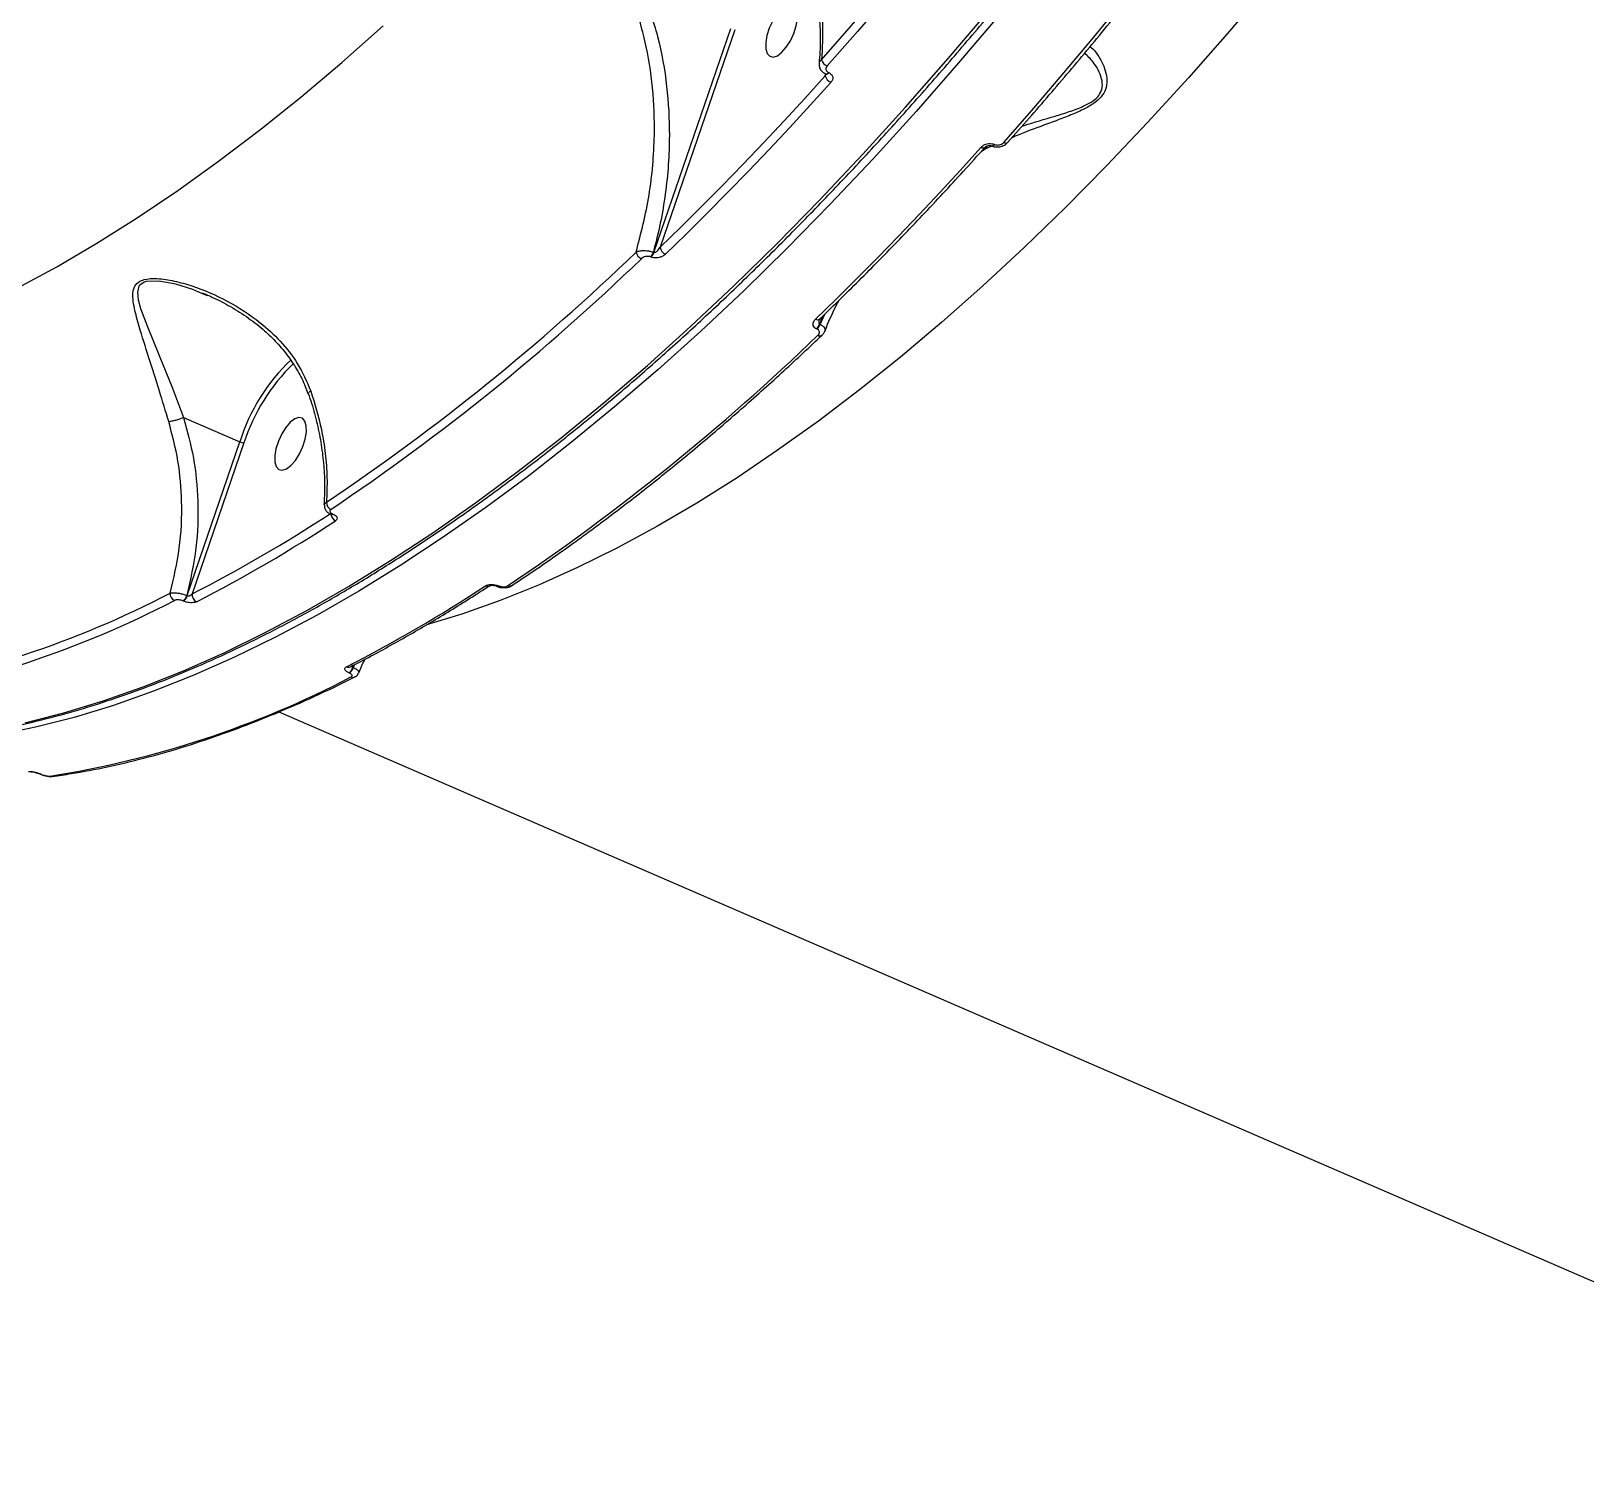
# Model space of a CAD drawing. Header units: millimetres. Extents: x -6523 to 7556, y -5559 to 6101.
# Drawn here: x 2174.4 to 2422.2, y -2533.6 to -2304.3 of the extents above; entities that cross this region are included whole.
import ezdxf

# ---------------------------------------------------------------- set-up
doc = ezdxf.new("R2010")
doc.units = ezdxf.units.MM
for name, color, linetype in [('DIKOM_ОБЪЕКТ', 7, 'Continuous'), ('DIKOM_РАЗМЕР_ЗОНА', 7, 'Continuous'), ('DIKOM_РАЗМЕР_ОБЪЕКТА', 7, 'Continuous')]:
    doc.layers.add(name, color=color, linetype=linetype)
doc.styles.add('style1', font='arial.ttf', dxfattribs={"width": 0.8})
doc.dimstyles.new('1-50', dxfattribs={"dimtxt": 300, "dimasz": 200, "dimexe": 100, "dimexo": 0, "dimgap": 100, "dimtad": 1, "dimtxsty": 'style1', "dimcen": 200, "dimclrd": 7, "dimclre": 7, "dimclrt": 7, "dimadec": 1, "dimazin": 2, "dimtfac": 1, "dimtmove": 0, "dimatfit": 2, "dimfxl": 0, "dimlwd": 25, "dimlwe": 18, "dimarcsym": 0})

# ---------------------------------------------------------------- blocks, each defined once
blk = doc.blocks.new('*D10')
at = {"layer": 'Defpoints', "color": 0, "transparency": 16777216}
for p in [(-1823.23, 4314.24), (3842.01, -3170.82), (6537.88, -3170.82)]:
    blk.add_point(p, dxfattribs=at)
at = {"layer": 'DIKOM_РАЗМЕР_ОБЪЕКТА', "color": 7, "lineweight": 18, "transparency": 16777216}
for p, q in [((-1823.23, 4314.24), (6637.88, 4314.24)), ((3842.01, -3170.82), (6637.88, -3170.82))]:
    blk.add_line(p, q, dxfattribs=at)
at = {"layer": 'DIKOM_РАЗМЕР_ОБЪЕКТА', "color": 7, "lineweight": 25, "transparency": 16777216}
blk.add_line((6537.88, 3914.24), (6537.88, -2770.82), dxfattribs=at)
at = {"layer": 'DIKOM_РАЗМЕР_ОБЪЕКТА', "color": 7, "transparency": 16777216}
for points in [[(6471.22, 3914.24), (6604.55, 3914.24), (6537.88, 4314.24)], [(6471.22, -2770.82), (6604.55, -2770.82), (6537.88, -3170.82)]]:
    blk.add_solid(points, dxfattribs=at)
at = {"layer": 'DIKOM_РАЗМЕР_ОБЪЕКТА', "color": 7, "transparency": 16777216, "insert": (6304.71, 207.11), "char_height": 300, "attachment_point": 5, "rotation": 90, "style": 'style1'}
blk.add_mtext('7500', dxfattribs=at)
blk = doc.blocks.new('*D11')
at = {"layer": 'Defpoints', "color": 0, "transparency": 16777216}
for p in [(-5022.71, -299.32), (4115.33, -1753.09), (4115.33, -4391.39)]:
    blk.add_point(p, dxfattribs=at)
at = {"layer": 'DIKOM_РАЗМЕР_ОБЪЕКТА', "color": 7, "lineweight": 18, "transparency": 16777216}
for p, q in [((-5022.71, -299.32), (-5022.71, -4491.39)), ((4115.33, -1753.09), (4115.33, -4491.39))]:
    blk.add_line(p, q, dxfattribs=at)
at = {"layer": 'DIKOM_РАЗМЕР_ОБЪЕКТА', "color": 7, "lineweight": 25, "transparency": 16777216}
blk.add_line((-4622.71, -4391.39), (3715.33, -4391.39), dxfattribs=at)
at = {"layer": 'DIKOM_РАЗМЕР_ОБЪЕКТА', "color": 7, "transparency": 16777216}
for points in [[(-4622.71, -4324.73), (-4622.71, -4458.06), (-5022.71, -4391.39)], [(3715.33, -4324.73), (3715.33, -4458.06), (4115.33, -4391.39)]]:
    blk.add_solid(points, dxfattribs=at)
at = {"layer": 'DIKOM_РАЗМЕР_ОБЪЕКТА', "color": 7, "transparency": 16777216, "insert": (-175.12, -4158.22), "char_height": 300, "attachment_point": 5, "style": 'style1'}
blk.add_mtext('9150', dxfattribs=at)
blk = doc.blocks.new('*D12')
at = {"layer": 'Defpoints', "color": 0, "transparency": 16777216}
for p in [(-6522.71, -395.62), (6102.86, -1877.31), (6102.86, -5458.89)]:
    blk.add_point(p, dxfattribs=at)
at = {"layer": 'DIKOM_РАЗМЕР_ЗОНА', "color": 7, "lineweight": 18, "transparency": 16777216}
for p, q in [((-6522.71, -395.62), (-6522.71, -5558.89)), ((6102.86, -1877.31), (6102.86, -5558.89))]:
    blk.add_line(p, q, dxfattribs=at)
at = {"layer": 'DIKOM_РАЗМЕР_ЗОНА', "color": 7, "lineweight": 25, "transparency": 16777216}
blk.add_line((-6122.71, -5458.89), (5702.86, -5458.89), dxfattribs=at)
at = {"layer": 'DIKOM_РАЗМЕР_ЗОНА', "color": 7, "transparency": 16777216}
for points in [[(-6122.71, -5392.23), (-6122.71, -5525.56), (-6522.71, -5458.89)], [(5702.86, -5392.23), (5702.86, -5525.56), (6102.86, -5458.89)]]:
    blk.add_solid(points, dxfattribs=at)
at = {"layer": 'DIKOM_РАЗМЕР_ЗОНА', "color": 7, "transparency": 16777216, "insert": (78.38, -5225.72), "char_height": 300, "attachment_point": 5, "style": 'style1'}
blk.add_mtext('12600', dxfattribs=at)
blk = doc.blocks.new('*D13')
at = {"layer": 'Defpoints', "color": 0, "transparency": 16777216}
for p in [(-2358.18, 6101.03), (4341.71, -4605.15), (7455.88, -4605.15)]:
    blk.add_point(p, dxfattribs=at)
at = {"layer": 'DIKOM_РАЗМЕР_ЗОНА', "color": 7, "lineweight": 18, "transparency": 16777216}
for p, q in [((-2358.18, 6101.03), (7555.88, 6101.03)), ((4341.71, -4605.15), (7555.88, -4605.15))]:
    blk.add_line(p, q, dxfattribs=at)
at = {"layer": 'DIKOM_РАЗМЕР_ЗОНА', "color": 7, "lineweight": 25, "transparency": 16777216}
blk.add_line((7455.88, 5701.03), (7455.88, -4205.15), dxfattribs=at)
at = {"layer": 'DIKOM_РАЗМЕР_ЗОНА', "color": 7, "transparency": 16777216}
for points in [[(7389.22, 5701.03), (7522.55, 5701.03), (7455.88, 6101.03)], [(7389.22, -4205.15), (7522.55, -4205.15), (7455.88, -4605.15)]]:
    blk.add_solid(points, dxfattribs=at)
at = {"layer": 'DIKOM_РАЗМЕР_ЗОНА', "color": 7, "transparency": 16777216, "insert": (7222.71, 375.61), "char_height": 300, "attachment_point": 5, "rotation": 90, "style": 'style1'}
blk.add_mtext('10700', dxfattribs=at)

msp = doc.modelspace()

# ---------------------------------------------------------------- linework, layer by layer
at = {"layer": 'DIKOM_ОБЪЕКТ', "color": 7, "linetype": 'Continuous', "lineweight": 15}
for p, q in [((2273.682, -2339.555), (2285.959, -2303.887)), ((2286.604, -2304.071), (2274.678, -2338.719)), ((2301.011, -2311.391), (2301.057, -2311.081)), ((2301.073, -2311.113), (2301.1, -2311.125)), ((2301.55, -2310.888), (2301.577, -2310.9)), ((2326.648, -2323.041), (2325.914, -2323.444)), ((2327.524, -2322.641), (2326.648, -2323.041)), ((2327.51, -2322.562), (2327.537, -2322.574)), ((2327.987, -2322.337), (2328.014, -2322.349)), ((2273.23, -2340.307), (2273.145, -2340.27)), ((2273.597, -2339.518), (2273.682, -2339.555)), ((2202.519, -2346.496), (2201.594, -2346.082)), ((2300.501, -2349.802), (2300.092, -2350.993)), ((2300.092, -2350.993), (2300.177, -2351.03)), ((2300.177, -2351.03), (2300.941, -2349.375)), ((2299.725, -2351.781), (2299.64, -2351.744)), ((2198.674, -2365.856), (2207.66, -2369.748)), ((2199.276, -2394.25), (2207.66, -2369.748)), ((2208.305, -2369.93), (2200.073, -2393.989)), ((2222.167, -2381.29), (2222.212, -2381.31)), ((2222.455, -2381.233), (2222.501, -2381.252)), ((2248.622, -2392.747), (2248.667, -2392.767)), ((2248.911, -2392.69), (2248.956, -2392.71)), ((2198.645, -2395.136), (2198.579, -2395.107)), ((2199.21, -2394.221), (2199.276, -2394.25)), ((2225.808, -2405.331), (2225.686, -2405.687)), ((2225.686, -2405.687), (2225.752, -2405.716)), ((2225.752, -2405.716), (2226.001, -2405.23)), ((2225.121, -2406.602), (2225.055, -2406.573)), ((2213.849, -2412.794), (2482.741, -2529.246)), ((2175.84, -2422.706), (2175.906, -2422.734)), ((2175.955, -2422.72), (2176.021, -2422.748))]:
    msp.add_line(p, q, dxfattribs=at)
at = {"layer": 'DIKOM_ОБЪЕКТ', "color": 7, "linetype": 'Continuous', "lineweight": 15, "flags": 128}
for points in [[(2300.421, -2308.831), (2305.221, -2303.365), (2310.005, -2297.778), (2314.771, -2292.075), (2319.516, -2286.256), (2324.239, -2280.325), (2328.937, -2274.284), (2333.609, -2268.136), (2338.252, -2261.882)], [(2339.234, -2262.775), (2334.581, -2269.043), (2329.898, -2275.205), (2325.19, -2281.259), (2320.456, -2287.203), (2315.701, -2293.035), (2310.925, -2298.751), (2306.131, -2304.349), (2301.32, -2309.828)], [(2329.479, -2322.023), (2334.29, -2316.545), (2339.084, -2310.946), (2343.86, -2305.23), (2348.616, -2299.398), (2353.349, -2293.454), (2358.058, -2287.4), (2362.74, -2281.238), (2367.394, -2274.97)], [(2371.927, -2296.666), (2365.459, -2304.305), (2358.958, -2311.704), (2352.429, -2318.856), (2345.878, -2325.755), (2339.311, -2332.393), (2332.735, -2338.766), (2326.155, -2344.867), (2319.579, -2350.69), (2313.011, -2356.23), (2306.458, -2361.482), (2299.926, -2366.44), (2293.421, -2371.101), (2286.95, -2375.46), (2280.518, -2379.513), (2274.13, -2383.256), (2267.795, -2386.685), (2261.516, -2389.798), (2255.3, -2392.592), (2249.153, -2395.063), (2243.08, -2397.21), (2237.424, -2398.937)], [(2329.051, -2301.366), (2322.285, -2309.359), (2315.485, -2317.113), (2308.657, -2324.622), (2301.807, -2331.879), (2294.94, -2338.878), (2288.063, -2345.615), (2281.18, -2352.082), (2274.298, -2358.274), (2267.423, -2364.187), (2260.56, -2369.815), (2253.715, -2375.153), (2246.895, -2380.198), (2240.104, -2384.944), (2233.348, -2389.388), (2226.633, -2393.526), (2219.965, -2397.354), (2213.349, -2400.87), (2206.792, -2404.07), (2200.297, -2406.951), (2193.872, -2409.512), (2187.521, -2411.75), (2181.249, -2413.663), (2175.063, -2415.25), (2168.967, -2416.509)], [(2173.412, -2414.535), (2179.599, -2412.948), (2185.87, -2411.035), (2192.221, -2408.797), (2198.647, -2406.236), (2205.141, -2403.355), (2211.699, -2400.155), (2218.315, -2396.639), (2224.982, -2392.811), (2231.697, -2388.673), (2238.453, -2384.229), (2245.244, -2379.483), (2252.065, -2374.439), (2258.91, -2369.1), (2265.772, -2363.472), (2272.648, -2357.56), (2279.529, -2351.367), (2286.412, -2344.9), (2293.29, -2338.164), (2300.156, -2331.164), (2307.007, -2323.906), (2313.835, -2316.398), (2320.634, -2308.644), (2327.4, -2300.652)], [(2291.713, -2304.984), (2291.522, -2306.117), (2291.535, -2307.097), (2291.751, -2307.843), (2292.153, -2308.295), (2292.709, -2308.417), (2293.372, -2308.199), (2294.089, -2307.659), (2294.803, -2306.839), (2295.456, -2305.807), (2295.993, -2304.647), (2296.374, -2303.452), (2296.564, -2302.318), (2296.551, -2301.339), (2296.335, -2300.593), (2295.933, -2300.141), (2295.378, -2300.019), (2294.715, -2300.237), (2293.997, -2300.777), (2293.283, -2301.597), (2292.631, -2302.628), (2292.093, -2303.789), (2291.713, -2304.984)], [(2172.142, -2345.26), (2178.478, -2341.831), (2184.865, -2338.088), (2191.297, -2334.035), (2197.769, -2329.676), (2204.273, -2325.015), (2210.805, -2320.057), (2217.358, -2314.805), (2223.926, -2309.265), (2230.503, -2303.442)], [(2274.678, -2338.719), (2277.98, -2335.514), (2281.281, -2332.247), (2284.579, -2328.919), (2287.875, -2325.532), (2291.166, -2322.084), (2294.453, -2318.578), (2297.735, -2315.013), (2301.011, -2311.391)], [(2301.914, -2312.443), (2298.63, -2316.074), (2295.34, -2319.647), (2292.045, -2323.162), (2288.746, -2326.618), (2285.443, -2330.014), (2282.137, -2333.349), (2278.829, -2336.624), (2275.518, -2339.837)], [(2299.452, -2350.202), (2302.762, -2346.989), (2306.071, -2343.715), (2309.377, -2340.379), (2312.68, -2336.983), (2315.979, -2333.527), (2319.274, -2330.012), (2322.564, -2326.439), (2325.848, -2322.809)], [(2201.594, -2346.082), (2200.179, -2345.448), (2197.451, -2344.606), (2194.742, -2344.118), (2192.739, -2344.189), (2192.384, -2344.296), (2191.695, -2344.754), (2191.562, -2344.934), (2191.306, -2345.867), (2191.441, -2347.138), (2191.829, -2348.501), (2192.863, -2351.265), (2194.807, -2356.011), (2196.9, -2361.207), (2198.672, -2365.855), (2198.672, -2365.856), (2198.672, -2365.856)], [(2213.414, -2370.845), (2213.223, -2371.978), (2213.236, -2372.957), (2213.452, -2373.703), (2213.854, -2374.156), (2214.41, -2374.278), (2215.073, -2374.06), (2215.791, -2373.519), (2216.504, -2372.7), (2217.157, -2371.668), (2217.695, -2370.507), (2218.075, -2369.312), (2218.266, -2368.179), (2218.253, -2367.199), (2218.036, -2366.453), (2217.634, -2366.001), (2217.079, -2365.879), (2216.416, -2366.097), (2215.698, -2366.638), (2214.984, -2367.457), (2214.332, -2368.489), (2213.794, -2369.649), (2213.414, -2370.845)], [(2175.837, -2422.705), (2175.881, -2422.719), (2175.955, -2422.72)], [(2175.909, -2422.736), (2175.947, -2422.747), (2176.021, -2422.748)]]:
    msp.add_lwpolyline(points, dxfattribs=at)
at = {"layer": 'DIKOM_ОБЪЕКТ', "color": 7, "linetype": 'Continuous', "lineweight": 15}
for centre, radius, start, end in [((2301.931, -2308.373), 1.578, 196.85913, 247.19248), ((2302.493, -2311.033), 1.524, 193.56565, 247.67753), ((2301.144, -2310.647), 0.472, 261.59416, 329.30573), ((2301.175, -2310.664), 0.466, 260.41165, 329.60344), ((2326.162, -2322.332), 0.571, 236.56579, 308.18225), ((2327.583, -2322.099), 0.469, 260.8447, 329.46397), ((2327.609, -2322.109), 0.471, 261.3429, 329.37413), ((2329.793, -2321.54), 0.577, 236.99172, 307.59932), ((2276.064, -2338.552), 1.396, 186.87258, 246.97665), ((2020.179, -2079.353), 361.268, 303.85894, 313.9376), ((2020.433, -2079.812), 362.106, 303.85956, 313.93713), ((2272.252, -2339.265), 1.418, 189.5687, 246.5074), ((2271.743, -2338.915), 1.949, 315.96953, 341.97474), ((2271.827, -2338.952), 1.95, 315.99555, 341.97541), ((2299.76, -2349.656), 0.628, 240.54324, 306.09523), ((2298.242, -2350.392), 1.945, 315.93529, 341.99291), ((2298.324, -2350.427), 1.949, 315.96401, 341.96419), ((2048.605, -2092.024), 362.084, 303.85926, 313.93743), ((2300.156, -2352.238), 0.607, 239.32299, 307.39106), ((2236.271, -2378.55), 29.934, 133.09832, 162.89825), ((2237.233, -2379.199), 30.376, 133.90237, 162.23412), ((2208.57, -2367.762), 2.185, 245.38987, 263.04948), ((2088.595, -2177.048), 243.907, 297.19687, 303.1681), ((2222.706, -2379.375), 1.247, 179.0385, 245.20201), ((2222.257, -2380.993), 0.311, 253.18673, 309.5608), ((2223.433, -2381.199), 1.251, 184.57464, 245.07743), ((2222.304, -2381.016), 0.308, 252.10866, 309.82569), ((2088.954, -2177.711), 244.568, 297.19716, 303.20977), ((2112.895, -2188.088), 244.554, 297.19699, 303.20994), ((2247.146, -2392.084), 0.687, 243.49734, 300.58159), ((2248.714, -2392.453), 0.308, 252.29237, 309.6946), ((2248.758, -2392.472), 0.309, 252.84264, 309.74086), ((2250.649, -2392.087), 0.688, 243.52346, 300.75098), ((2124.618, -2255.888), 155.588, 278.87095, 297.53617), ((2125.13, -2256.775), 155.924, 278.87053, 297.53658), ((2197.724, -2393.968), 1.182, 174.30311, 244.55898), ((2197.661, -2393.786), 1.609, 304.79462, 344.29939), ((2197.729, -2393.816), 1.607, 304.76286, 344.31658), ((2201.24, -2394.171), 1.181, 171.15806, 244.67666), ((2224.976, -2404.955), 0.719, 244.67423, 295.63512), ((2224.135, -2405.251), 1.611, 304.82074, 344.27327), ((2224.203, -2405.28), 1.609, 304.78896, 344.29048), ((2153.283, -2268.953), 155.943, 278.87151, 297.53544), ((2225.682, -2406.576), 0.724, 244.88884, 295.42051), ((2177.647, -2422.311), 0.785, 246.34032, 277.56415)]:
    msp.add_arc(centre, radius, start, end, dxfattribs=at)
for points, knots in [([(2147.266, -2417.647), (2147.684, -2417.659), (2149.891, -2417.721), (2153.985, -2417.54), (2159.549, -2417.094), (2165.214, -2416.328), (2170.962, -2415.273), (2176.795, -2413.922), (2182.704, -2412.278), (2188.688, -2410.343), (2194.739, -2408.116), (2200.855, -2405.601), (2207.031, -2402.799), (2213.261, -2399.712), (2219.54, -2396.343), (2225.865, -2392.695), (2232.23, -2388.77), (2238.63, -2384.571), (2245.061, -2380.102), (2251.519, -2375.367), (2257.996, -2370.367), (2264.491, -2365.109), (2270.996, -2359.595), (2277.509, -2353.83), (2284.023, -2347.818), (2290.533, -2341.563), (2297.036, -2335.071), (2303.526, -2328.346), (2309.999, -2321.394), (2316.448, -2314.22), (2322.871, -2306.828), (2329.262, -2299.225), (2335.616, -2291.416), (2341.928, -2283.407), (2348.194, -2275.205), (2354.408, -2266.815), (2360.568, -2258.244), (2366.667, -2249.497), (2372.702, -2240.583), (2378.667, -2231.506), (2384.558, -2222.275), (2390.371, -2212.896), (2396.102, -2203.377), (2401.746, -2193.723), (2407.299, -2183.944), (2412.755, -2174.044), (2417.523, -2165.148), (2420.445, -2159.53), (2421.614, -2157.283)], [0, 0, 0, 0, 0.0051791, 0.0273898, 0.0496128, 0.0718475, 0.0940928, 0.1163475, 0.1386106, 0.1608802, 0.1831555, 0.2054352, 0.2277183, 0.2500035, 0.2722901, 0.2945778, 0.316866, 0.3391541, 0.3614416, 0.3837287, 0.4060147, 0.4282999, 0.450584, 0.4728672, 0.4951491, 0.5174301, 0.5397103, 0.5619889, 0.5842667, 0.6065434, 0.6288197, 0.6510947, 0.6733692, 0.6956427, 0.7179154, 0.7401874, 0.7624588, 0.7847298, 0.8070002, 0.8292701, 0.8515396, 0.8738085, 0.896077, 0.9183452, 0.9406128, 0.9628808, 0.9851483, 1, 1, 1, 1]), ([(2330.145, -2321.997), (2331.274, -2320.72), (2334.548, -2317.019), (2339.947, -2310.726), (2346.326, -2303.055), (2352.666, -2295.177), (2358.963, -2287.101), (2364.078, -2280.342), (2367.087, -2276.26), (2368.028, -2274.983)], [0, 0, 0, 0, 0.0879853, 0.2551881, 0.4223883, 0.5895839, 0.7567731, 0.9239564, 1, 1, 1, 1]), ([(2299.423, -2296.995), (2299.424, -2297.001), (2299.675, -2298.19), (2299.955, -2300.558), (2300.217, -2304.073), (2300.234, -2307.056), (2300.074, -2308.821), (2300.016, -2309.462)], [0, 0, 0, 0, 0.0014172, 0.2791405, 0.5586205, 0.8394514, 1, 1, 1, 1]), ([(2299.922, -2296.482), (2299.978, -2296.838), (2300.33, -2299.073), (2300.721, -2303.258), (2300.522, -2306.949), (2300.421, -2308.831)], [0, 0, 0, 0, 0.0849896, 0.5334728, 1, 1, 1, 1]), ([(2270.854, -2339.5), (2271.631, -2336.49), (2272.805, -2331.938), (2273.551, -2325.664), (2273.868, -2319.957), (2273.622, -2313.283), (2272.608, -2307.01), (2271.302, -2302.082), (2270.409, -2299.688), (2269.962, -2298.492)], [0, 0, 0, 0, 0.2227142, 0.3367315, 0.4507468, 0.6310033, 0.8132777, 0.9066467, 1, 1, 1, 1]), ([(2271.794, -2297.754), (2272.691, -2300.191), (2274.51, -2305.129), (2275.856, -2312.976), (2276.243, -2319.843), (2276.033, -2325.565), (2275.546, -2330.246), (2274.768, -2334.918), (2273.987, -2337.985), (2273.597, -2339.518)], [0, 0, 0, 0, 0.1852047, 0.3752213, 0.5580248, 0.6672718, 0.7765249, 0.8882641, 1, 1, 1, 1]), ([(2343.217, -2306.753), (2343.305, -2306.812), (2343.961, -2307.25), (2344.772, -2308.505), (2345.594, -2310.196), (2345.955, -2311.658), (2345.927, -2313.102), (2345.345, -2314.45), (2344.167, -2315.648), (2342.359, -2316.72), (2340.184, -2317.668), (2336.984, -2318.891), (2333.765, -2320.026), (2331.504, -2320.97), (2330.784, -2321.271)], [0, 0, 0, 0, 0.0264708, 0.1968431, 0.28455, 0.372102, 0.4492721, 0.5042204, 0.5599705, 0.622147, 0.6951847, 0.7702028, 0.926806, 1, 1, 1, 1]), ([(2300.075, -2309.477), (2300.061, -2309.586), (2300.019, -2309.914), (2300.231, -2310.429), (2300.609, -2310.881), (2300.942, -2311.031), (2301.083, -2311.095)], [0, 0, 0, 0, 0.1609792, 0.4828137, 0.7807716, 1, 1, 1, 1]), ([(2300.08, -2309.468), (2300.082, -2309.387), (2300.088, -2309.158), (2300.291, -2308.959), (2300.421, -2308.831)], [0, 0, 0, 0, 0.3562902, 1, 1, 1, 1]), ([(2332.413, -2319.423), (2332.519, -2319.388), (2334.194, -2318.824), (2336.749, -2318.124), (2339.929, -2317.128), (2342.034, -2316.364), (2343.711, -2315.482), (2344.478, -2314.759), (2344.971, -2314.057), (2345.295, -2313.112), (2345.125, -2311.778), (2344.567, -2310.433), (2343.637, -2308.978), (2342.839, -2308.233), (2342.359, -2307.785)], [0, 0, 0, 0, 0.0128057, 0.2020239, 0.2865039, 0.3724997, 0.4408381, 0.4908879, 0.5007666, 0.5606788, 0.6479679, 0.7481541, 0.8485225, 1, 1, 1, 1]), ([(2301.011, -2311.391), (2301.052, -2311.31), (2301.098, -2311.221), (2301.109, -2311.127), (2301.111, -2311.117)], [0, 0, 0, 0, 0.9012351, 1, 1, 1, 1]), ([(2301.096, -2311.125), (2301.109, -2311.13), (2301.151, -2311.147), (2301.165, -2311.165), (2301.159, -2311.158), (2301.158, -2311.156)], [0, 0, 0, 0, 0.2440142, 0.7976964, 1, 1, 1, 1]), ([(2301.32, -2309.828), (2301.257, -2309.914), (2301.133, -2310.087), (2301.103, -2310.374), (2301.2, -2310.633), (2301.375, -2310.803), (2301.51, -2310.868), (2301.55, -2310.888)], [0, 0, 0, 0, 0.2336853, 0.4672996, 0.6955606, 0.9087076, 1, 1, 1, 1]), ([(2301.577, -2310.9), (2301.637, -2310.929), (2301.834, -2311.025), (2302.09, -2311.27), (2302.233, -2311.646), (2302.189, -2312.065), (2302.006, -2312.317), (2301.914, -2312.443)], [0, 0, 0, 0, 0.093165, 0.3039435, 0.5302191, 0.7652137, 1, 1, 1, 1]), ([(2300.13, -2350.163), (2301.272, -2349.059), (2304.583, -2345.858), (2310.058, -2340.377), (2316.547, -2333.644), (2322.032, -2327.753), (2325.349, -2324.074), (2326.515, -2322.781)], [0, 0, 0, 0, 0.1293335, 0.3751375, 0.6209365, 0.8667287, 1, 1, 1, 1]), ([(2325.848, -2322.809), (2325.944, -2322.717), (2326.149, -2322.521), (2326.581, -2322.311), (2327.069, -2322.199), (2327.563, -2322.196), (2327.846, -2322.29), (2327.987, -2322.337)], [0, 0, 0, 0, 0.1890166, 0.4045481, 0.6068359, 0.8034037, 1, 1, 1, 1]), ([(2326.522, -2322.778), (2326.535, -2322.763), (2326.57, -2322.722), (2326.717, -2322.623), (2326.922, -2322.545), (2327.128, -2322.51), (2327.3, -2322.51), (2327.433, -2322.533), (2327.485, -2322.553), (2327.509, -2322.563)], [0, 0, 0, 0, 0.11919286, 0.32004323, 0.50861273, 0.65784688, 0.78461201, 0.90065936, 1, 1, 1, 1]), ([(2326.743, -2322.621), (2326.732, -2322.731), (2326.715, -2322.891), (2326.664, -2323.005), (2326.648, -2323.041)], [0, 0, 0, 0, 0.6857136, 1, 1, 1, 1]), ([(2327.543, -2322.563), (2327.58, -2322.583), (2327.807, -2322.706), (2328.329, -2322.773), (2329.058, -2322.694), (2329.714, -2322.425), (2330.005, -2322.109), (2330.123, -2321.981)], [0, 0, 0, 0, 0.0449561, 0.2790341, 0.5332864, 0.8098369, 1, 1, 1, 1]), ([(2328.014, -2322.349), (2328.11, -2322.381), (2328.302, -2322.445), (2328.639, -2322.442), (2328.974, -2322.366), (2329.272, -2322.222), (2329.413, -2322.086), (2329.479, -2322.023)], [0, 0, 0, 0, 0.195056, 0.3900943, 0.5932286, 0.8111511, 1, 1, 1, 1]), ([(2273.682, -2339.555), (2273.704, -2339.562), (2273.749, -2339.576), (2273.86, -2339.562), (2274.015, -2339.491), (2274.213, -2339.334), (2274.435, -2339.093), (2274.588, -2338.874), (2274.667, -2338.738), (2274.678, -2338.719)], [0, 0, 0, 0, 0.0552909, 0.1099167, 0.2437019, 0.417605, 0.6518511, 0.9518893, 1, 1, 1, 1]), ([(2270.854, -2339.5), (2270.877, -2339.488), (2271.038, -2339.407), (2271.399, -2339.3), (2271.971, -2339.243), (2272.54, -2339.265), (2273.101, -2339.352), (2273.43, -2339.462), (2273.597, -2339.518)], [0, 0, 0, 0, 0.03915372, 0.26836381, 0.46641372, 0.64361811, 0.81991279, 1, 1, 1, 1]), ([(2273.145, -2340.27), (2273.061, -2340.241), (2272.895, -2340.184), (2272.602, -2340.175), (2272.3, -2340.222), (2271.991, -2340.338), (2271.793, -2340.467), (2271.7, -2340.552), (2271.687, -2340.565)], [0, 0, 0, 0, 0.1672961, 0.3344943, 0.5091984, 0.7130077, 0.9577237, 1, 1, 1, 1]), ([(2275.518, -2339.837), (2275.498, -2339.856), (2275.352, -2339.991), (2275.038, -2340.197), (2274.546, -2340.378), (2274.071, -2340.451), (2273.616, -2340.438), (2273.359, -2340.351), (2273.23, -2340.307)], [0, 0, 0, 0, 0.0392163, 0.2872134, 0.495229, 0.6710105, 0.8352786, 1, 1, 1, 1]), ([(2196.312, -2366.506), (2195.812, -2364.875), (2194.722, -2361.32), (2193.109, -2356.21), (2191.724, -2351.87), (2190.903, -2348.885), (2190.589, -2347.035), (2190.576, -2345.755), (2190.95, -2344.675), (2191.68, -2344.116), (2192.825, -2343.737), (2194.583, -2343.654), (2197.224, -2344.076), (2201.021, -2345.137), (2205.75, -2347.177), (2210.473, -2350.225), (2214.176, -2353.654), (2217.056, -2357.238), (2218.311, -2360.141), (2218.964, -2361.651)], [0, 0, 0, 0, 0.0790188, 0.1721792, 0.2680583, 0.3287285, 0.3610586, 0.3938998, 0.4223307, 0.4513198, 0.4599425, 0.498991, 0.5446039, 0.5914332, 0.6876198, 0.7865788, 0.8546754, 0.9244456, 1, 1, 1, 1]), ([(2201.635, -2346.006), (2202.198, -2346.239), (2203.749, -2346.88), (2206.248, -2348.19), (2209.035, -2349.959), (2211.496, -2351.903), (2213.616, -2353.946), (2215.395, -2356.089), (2216.903, -2358.431), (2217.943, -2360.424), (2218.362, -2361.673), (2218.491, -2362.059)], [0, 0, 0, 0, 0.0765558, 0.2105692, 0.3535524, 0.4902508, 0.6029587, 0.7224453, 0.8387351, 0.9502687, 1, 1, 1, 1]), ([(2300.973, -2352.093), (2301.048, -2351.898), (2301.633, -2350.359), (2302.4, -2348.697), (2303.169, -2347.289), (2303.258, -2347.126)], [0, 0, 0, 0, 0.1138829, 0.8968106, 1, 1, 1, 1]), ([(2299.64, -2351.744), (2299.584, -2351.717), (2299.391, -2351.624), (2299.159, -2351.393), (2299.038, -2351.04), (2299.1, -2350.618), (2299.327, -2350.349), (2299.452, -2350.202)], [0, 0, 0, 0, 0.0795994, 0.2756672, 0.4707862, 0.7105496, 1, 1, 1, 1]), ([(2300.051, -2350.265), (2300.019, -2350.364), (2299.963, -2350.541), (2299.953, -2350.755), (2299.987, -2350.887), (2300.03, -2350.957), (2300.073, -2350.982), (2300.092, -2350.993)], [0, 0, 0, 0, 0.3819475, 0.6808973, 0.8046339, 0.9178615, 1, 1, 1, 1]), ([(2300.055, -2350.249), (2300.052, -2350.251), (2300.047, -2350.255), (2300.111, -2350.19), (2300.143, -2350.159)], [0, 0, 0, 0, 0.510986, 1, 1, 1, 1]), ([(2300.177, -2351.03), (2300.25, -2351.067), (2300.491, -2351.191), (2300.804, -2351.436), (2300.996, -2351.757), (2301.046, -2351.986), (2300.964, -2352.083), (2300.959, -2352.088)], [0, 0, 0, 0, 0.122453, 0.4032665, 0.6724408, 0.9838847, 1, 1, 1, 1]), ([(2251.001, -2392.677), (2252.124, -2391.929), (2255.384, -2389.757), (2260.803, -2385.955), (2267.263, -2381.188), (2273.744, -2376.154), (2280.24, -2370.863), (2286.746, -2365.316), (2293.145, -2359.619), (2297.738, -2355.364), (2300.159, -2353.067), (2300.524, -2352.721)], [0, 0, 0, 0, 0.0688546, 0.1997302, 0.330604, 0.4614732, 0.5923368, 0.7231944, 0.8540451, 0.978002, 1, 1, 1, 1]), ([(2299.846, -2352.76), (2299.929, -2352.663), (2300.076, -2352.491), (2300.112, -2352.222), (2300.033, -2352.003), (2299.884, -2351.859), (2299.762, -2351.799), (2299.725, -2351.781)], [0, 0, 0, 0, 0.3026271, 0.5346836, 0.7254722, 0.9171003, 1, 1, 1, 1]), ([(2300.512, -2352.71), (2300.573, -2352.658), (2300.771, -2352.49), (2300.876, -2352.25), (2300.949, -2352.084)], [0, 0, 0, 0, 0.308283, 1, 1, 1, 1]), ([(2218.551, -2362.033), (2218.737, -2362.555), (2219.31, -2364.164), (2220.016, -2366.907), (2220.676, -2370.236), (2221.069, -2373.563), (2221.228, -2376.774), (2221.122, -2378.823), (2221.071, -2379.806)], [0, 0, 0, 0, 0.0878599, 0.2709777, 0.4556412, 0.641504, 0.8281399, 1, 1, 1, 1]), ([(2218.618, -2362.012), (2218.608, -2362.002), (2218.567, -2361.959), (2218.691, -2361.837), (2218.855, -2361.718), (2218.942, -2361.664), (2218.964, -2361.651)], [0, 0, 0, 0, 0.1667778, 0.6565342, 0.9122609, 1, 1, 1, 1]), ([(2218.964, -2361.651), (2219.589, -2363.686), (2220.608, -2367), (2221.323, -2371.629), (2221.629, -2375.522), (2221.517, -2378.061), (2221.46, -2379.354)], [0, 0, 0, 0, 0.3422115, 0.5572736, 0.7746115, 1, 1, 1, 1]), ([(2196.312, -2366.506), (2196.364, -2366.5), (2196.514, -2366.483), (2196.872, -2366.418), (2197.419, -2366.285), (2198.078, -2366.085), (2198.474, -2365.932), (2198.672, -2365.856)], [0, 0, 0, 0, 0.0873031, 0.2536323, 0.5024281, 0.7511872, 1, 1, 1, 1]), ([(2196.547, -2393.851), (2197.103, -2391.488), (2198.229, -2386.693), (2198.516, -2379.577), (2197.956, -2372.75), (2196.864, -2368.603), (2196.312, -2366.506)], [0, 0, 0, 0, 0.2625617, 0.5326657, 0.7636501, 1, 1, 1, 1]), ([(2198.672, -2365.856), (2198.672, -2365.856), (2198.673, -2365.856), (2198.674, -2365.856), (2198.674, -2365.856), (2198.674, -2365.856)], [0, 0, 0, 0, 0.3944821, 0.9037562, 1, 1, 1, 1]), ([(2198.674, -2365.856), (2199.258, -2367.997), (2200.44, -2372.33), (2201.085, -2379.357), (2200.867, -2386.77), (2199.767, -2391.715), (2199.21, -2394.221)], [0, 0, 0, 0, 0.2328908, 0.4713053, 0.7319732, 1, 1, 1, 1]), ([(2221.132, -2379.831), (2221.136, -2379.986), (2221.143, -2380.291), (2221.364, -2380.7), (2221.695, -2381.05), (2222.003, -2381.204), (2222.168, -2381.286)], [0, 0, 0, 0, 0.2386047, 0.4690731, 0.7162852, 1, 1, 1, 1]), ([(2221.153, -2379.811), (2221.156, -2379.747), (2221.164, -2379.576), (2221.346, -2379.439), (2221.46, -2379.354)], [0, 0, 0, 0, 0.3761811, 1, 1, 1, 1]), ([(2222.183, -2380.507), (2222.13, -2380.552), (2222.024, -2380.642), (2221.999, -2380.814), (2222.083, -2380.988), (2222.249, -2381.133), (2222.397, -2381.204), (2222.455, -2381.233)], [0, 0, 0, 0, 0.2142402, 0.4284345, 0.6429199, 0.8577843, 1, 1, 1, 1]), ([(2222.208, -2381.31), (2222.243, -2381.325), (2222.32, -2381.36), (2222.369, -2381.398), (2222.369, -2381.398), (2222.369, -2381.399)], [0, 0, 0, 0, 0.3335697, 0.7480561, 1, 1, 1, 1]), ([(2222.501, -2381.252), (2222.588, -2381.295), (2222.808, -2381.401), (2223.056, -2381.617), (2223.182, -2381.877), (2223.145, -2382.133), (2222.986, -2382.267), (2222.906, -2382.334)], [0, 0, 0, 0, 0.1408086, 0.3553006, 0.5700376, 0.7849602, 1, 1, 1, 1]), ([(2225.287, -2405.603), (2226.385, -2405.035), (2229.568, -2403.388), (2234.873, -2400.443), (2241.178, -2396.722), (2245.401, -2394.017), (2247.496, -2392.675)], [0, 0, 0, 0, 0.1499063, 0.4348018, 0.7197085, 1, 1, 1, 1]), ([(2246.839, -2392.699), (2246.947, -2392.644), (2247.162, -2392.533), (2247.625, -2392.462), (2248.128, -2392.475), (2248.576, -2392.56), (2248.816, -2392.653), (2248.911, -2392.69)], [0, 0, 0, 0, 0.215041, 0.4299531, 0.6447514, 0.8592794, 1, 1, 1, 1]), ([(2247.498, -2392.675), (2247.498, -2392.674), (2247.5, -2392.674), (2247.568, -2392.647), (2247.702, -2392.62), (2247.901, -2392.606), (2248.146, -2392.619), (2248.392, -2392.665), (2248.559, -2392.718), (2248.612, -2392.744), (2248.619, -2392.747)], [0, 0, 0, 0, 0.0839406, 0.1948577, 0.3337726, 0.4743566, 0.6406024, 0.8193858, 0.9761925, 1, 1, 1, 1]), ([(2248.666, -2392.766), (2248.666, -2392.767), (2248.875, -2392.886), (2249.392, -2392.991), (2250.174, -2393.005), (2250.729, -2392.878), (2250.963, -2392.691), (2250.994, -2392.667)], [0, 0, 0, 0, 0.00080776, 0.30349457, 0.61096546, 0.94871173, 1, 1, 1, 1]), ([(2248.956, -2392.71), (2249.02, -2392.734), (2249.182, -2392.797), (2249.483, -2392.854), (2249.818, -2392.862), (2250.128, -2392.814), (2250.271, -2392.739), (2250.343, -2392.702)], [0, 0, 0, 0, 0.14226505, 0.35709384, 0.57153269, 0.78575809, 1, 1, 1, 1]), ([(2196.547, -2393.851), (2196.649, -2393.833), (2196.878, -2393.791), (2197.387, -2393.802), (2197.999, -2393.882), (2198.641, -2394.023), (2199.02, -2394.155), (2199.21, -2394.221)], [0, 0, 0, 0, 0.1700174, 0.3807889, 0.5867303, 0.7931366, 1, 1, 1, 1]), ([(2198.579, -2395.107), (2198.485, -2395.072), (2198.296, -2395.001), (2197.97, -2394.943), (2197.656, -2394.932), (2197.392, -2394.964), (2197.27, -2395.014), (2197.216, -2395.036)], [0, 0, 0, 0, 0.20390766, 0.40791756, 0.61343163, 0.82652921, 1, 1, 1, 1]), ([(2200.735, -2395.239), (2200.651, -2395.274), (2200.462, -2395.352), (2200.054, -2395.402), (2199.571, -2395.384), (2199.075, -2395.297), (2198.788, -2395.189), (2198.645, -2395.136)], [0, 0, 0, 0, 0.1741735, 0.389613, 0.5957904, 0.7978761, 1, 1, 1, 1]), ([(2199.276, -2394.25), (2199.316, -2394.263), (2199.365, -2394.279), (2199.476, -2394.289), (2199.612, -2394.275), (2199.795, -2394.209), (2199.955, -2394.11), (2200.036, -2394.027), (2200.073, -2393.989)], [0, 0, 0, 0, 0.144569, 0.1755709, 0.3627332, 0.5711245, 0.8047422, 1, 1, 1, 1]), ([(2225.055, -2406.573), (2224.986, -2406.541), (2224.781, -2406.445), (2224.525, -2406.251), (2224.381, -2406.009), (2224.414, -2405.775), (2224.584, -2405.661), (2224.669, -2405.604)], [0, 0, 0, 0, 0.1082856, 0.3204292, 0.543059, 0.7715718, 1, 1, 1, 1]), ([(2225.537, -2405.282), (2225.524, -2405.321), (2225.494, -2405.408), (2225.517, -2405.531), (2225.573, -2405.612), (2225.629, -2405.658), (2225.663, -2405.676), (2225.686, -2405.687)], [0, 0, 0, 0, 0.2528381, 0.5778431, 0.7939023, 0.8614753, 1, 1, 1, 1]), ([(2225.752, -2405.716), (2225.843, -2405.763), (2226.108, -2405.897), (2226.441, -2406.137), (2226.657, -2406.394), (2226.619, -2406.519), (2226.602, -2406.575)], [0, 0, 0, 0, 0.1549489, 0.4463515, 0.7504299, 1, 1, 1, 1]), ([(2226.648, -2406.593), (2226.849, -2406.069), (2227.14, -2405.311), (2227.512, -2404.601), (2227.627, -2404.382)], [0, 0, 0, 0, 0.6908758, 1, 1, 1, 1]), ([(2177.751, -2423.089), (2178.75, -2422.943), (2181.645, -2422.519), (2186.5, -2421.592), (2192.34, -2420.213), (2198.259, -2418.536), (2204.249, -2416.568), (2210.308, -2414.311), (2216.432, -2411.762), (2221.666, -2409.371), (2224.866, -2407.788), (2225.99, -2407.231)], [0, 0, 0, 0, 0.0652941, 0.1891253, 0.3129932, 0.4369064, 0.5608555, 0.6848343, 0.8088372, 0.9328576, 1, 1, 1, 1]), ([(2225.375, -2407.231), (2225.431, -2407.195), (2225.541, -2407.121), (2225.563, -2406.97), (2225.469, -2406.813), (2225.301, -2406.686), (2225.167, -2406.623), (2225.121, -2406.602)], [0, 0, 0, 0, 0.2288049, 0.4578167, 0.6784863, 0.8883755, 1, 1, 1, 1]), ([(2225.984, -2407.215), (2226.042, -2407.191), (2226.235, -2407.109), (2226.472, -2406.888), (2226.567, -2406.657), (2226.602, -2406.57)], [0, 0, 0, 0, 0.2078025, 0.7019567, 1, 1, 1, 1]), ([(2173.947, -2422.284), (2174.023, -2422.279), (2174.196, -2422.268), (2174.581, -2422.312), (2175.044, -2422.409), (2175.528, -2422.548), (2175.813, -2422.663), (2175.955, -2422.72)], [0, 0, 0, 0, 0.1741546, 0.3895592, 0.5958442, 0.7978957, 1, 1, 1, 1]), ([(2174.362, -2422.344), (2174.362, -2422.344), (2174.361, -2422.344), (2174.434, -2422.343), (2174.587, -2422.355), (2174.85, -2422.397), (2175.199, -2422.479), (2175.561, -2422.591), (2175.755, -2422.672), (2175.837, -2422.706)], [0, 0, 0, 0, 0.0559458, 0.1515363, 0.2848414, 0.4482594, 0.6430557, 0.8475435, 1, 1, 1, 1]), ([(2175.91, -2422.733), (2175.94, -2422.747), (2176.118, -2422.828), (2176.337, -2422.909), (2176.509, -2422.947), (2176.513, -2422.948)], [0, 0, 0, 0, 0.165844, 0.9808117, 1, 1, 1, 1]), ([(2176.021, -2422.748), (2176.115, -2422.786), (2176.302, -2422.861), (2176.62, -2422.953), (2176.922, -2423.015), (2177.171, -2423.042), (2177.282, -2423.034), (2177.333, -2423.03)], [0, 0, 0, 0, 0.2040039, 0.4080152, 0.6135112, 0.8265756, 1, 1, 1, 1]), ([(2176.513, -2422.948), (2176.69, -2422.99), (2177.072, -2423.082), (2177.462, -2423.13), (2177.697, -2423.088), (2177.755, -2423.077)], [0, 0, 0, 0, 0.3936126, 0.8524041, 1, 1, 1, 1])]:
    msp.add_open_spline(points, degree=3, knots=knots, dxfattribs=at)

# ---------------------------------------------------------------- dimensions: what is measured, and where the dimension line sits
at = {"layer": 'DIKOM_РАЗМЕР_ЗОНА'}
dim = msp.add_linear_dim(base=(7455.882, -4605.145), p1=(-2358.182, 6101.03), p2=(4341.706, -4605.145), angle=90, text='10700', dimstyle='1-50', override={"dimasz": 400, "dimgap": 80}, dxfattribs=at)
dim.commit()
dim.dimension.update_dxf_attribs({"geometry": '*D13', "text_midpoint": (7455.882, 375.606), "dimtype": 160})
dim = msp.add_linear_dim(base=(6102.859, -5458.894), p1=(-6522.706, -395.616), p2=(6102.859, -1877.311), text='12600', dimstyle='1-50', override={"dimasz": 400, "dimgap": 80}, dxfattribs=at)
dim.commit()
dim.dimension.update_dxf_attribs({"geometry": '*D12', "text_midpoint": (78.382, -5458.894), "dimtype": 160})
at = {"layer": 'DIKOM_РАЗМЕР_ОБЪЕКТА'}
dim = msp.add_linear_dim(base=(6537.882, -3170.823), p1=(-1823.231, 4314.242), p2=(3842.008, -3170.823), angle=90, text='7500', dimstyle='1-50', override={"dimasz": 400, "dimgap": 80}, dxfattribs=at)
dim.commit()
dim.dimension.update_dxf_attribs({"geometry": '*D10', "text_midpoint": (6537.882, 207.106), "dimtype": 160})
dim = msp.add_linear_dim(base=(4115.332, -4391.394), p1=(-5022.706, -299.317), p2=(4115.332, -1753.089), text='9150', dimstyle='1-50', override={"dimasz": 400, "dimgap": 80}, dxfattribs=at)
dim.commit()
dim.dimension.update_dxf_attribs({"geometry": '*D11', "text_midpoint": (-175.118, -4391.394), "dimtype": 160})

doc.saveas('drawing.dxf')
